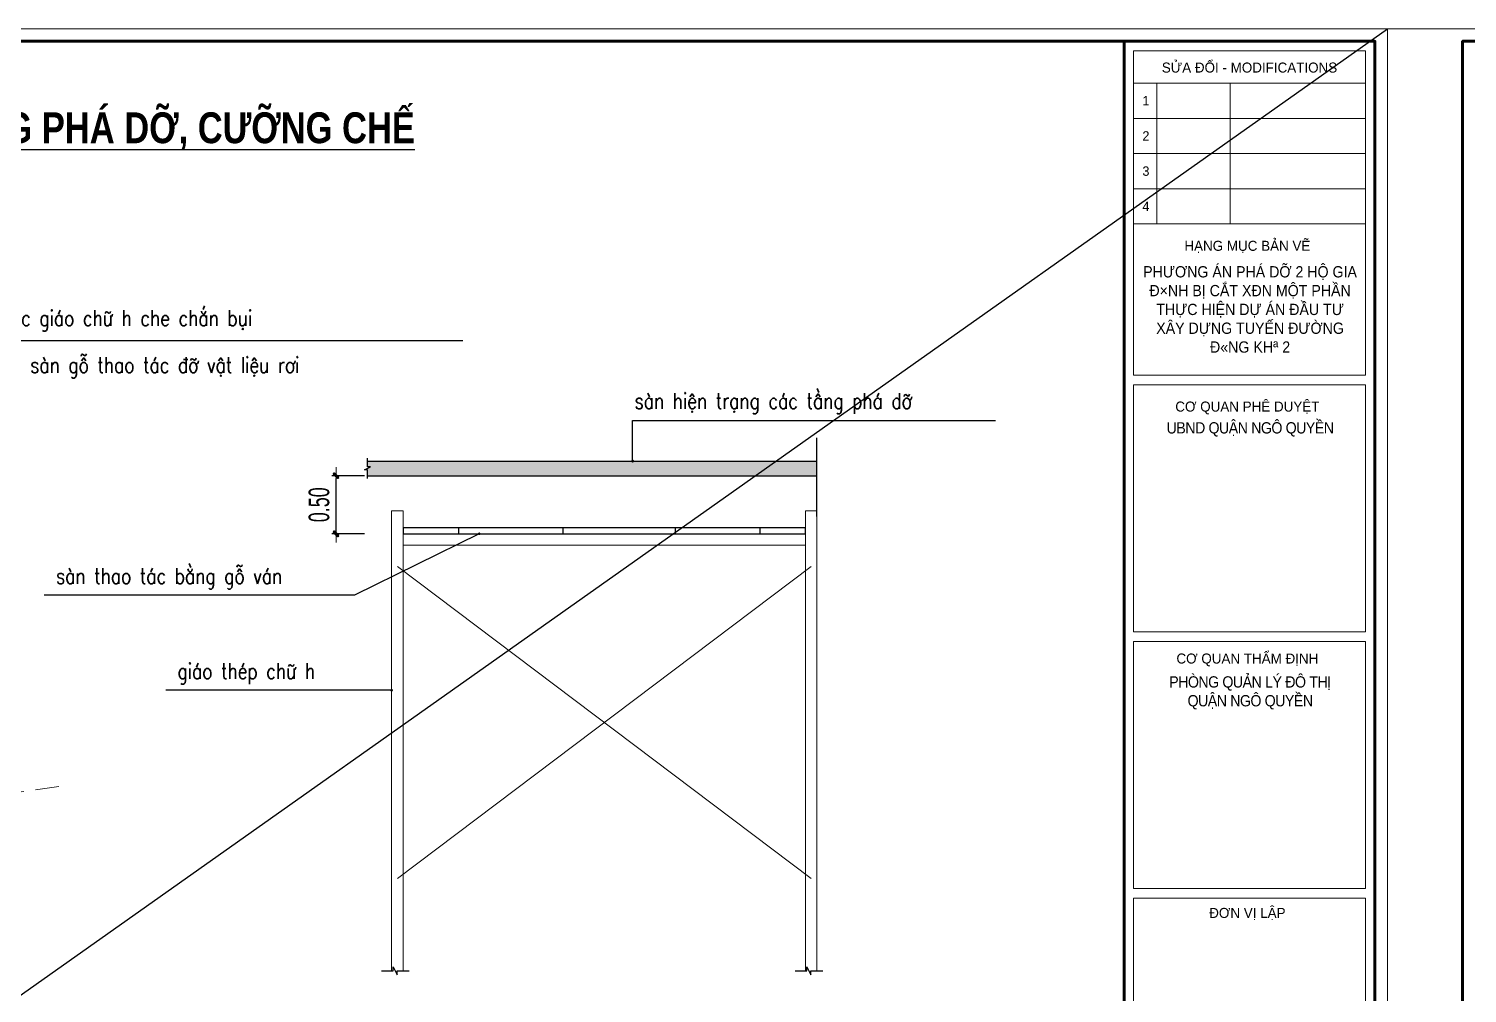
# Model space of a CAD drawing. Header units: millimetres. Extents: x 480521 to 6014615, y -961280 to 187869.
# Drawn here: x 743200 to 756969, y -2569 to 6664 of the extents above; entities that cross this region are included whole.
import ezdxf
from ezdxf.enums import TextEntityAlignment as Align

# ---------------------------------------------------------------- set-up
doc = ezdxf.new("R2010")
doc.units = ezdxf.units.MM
doc.header["$LTSCALE"] = 600
doc.header["$MEASUREMENT"] = 0
doc.linetypes.add('HIDDEN', pattern=[0.375, 0.25, -0.125])
doc.layers.get('0').update_dxf_attribs({"lineweight": 0})
doc.layers.get('Defpoints').update_dxf_attribs({"lineweight": 0})
for name, color, linetype in [('01', 8, 'Continuous'), ('CHU', 1, 'Continuous'), ('TEXT', 30, 'Continuous')]:
    doc.layers.add(name, color=color, linetype=linetype)
for name, color, linetype, lineweight in [('08. Net Text', 3, 'Continuous', 13), ('dim', 144, 'Continuous', 13), ('Hatch', 250, 'Continuous', 0), ('Khungten_LCDI', 7, 'Continuous', 25), ('LC Dim', 8, 'Continuous', 18), ('LC Net khuat', 4, 'HIDDEN', 13), ('LC Net thay', 7, 'Continuous', 25), ('LC Text1', 3, 'Continuous', 20), ('LC Text2', 7, 'Continuous', 25), ('Net Thay 1', 2, 'Continuous', 20)]:
    doc.layers.add(name, color=color, linetype=linetype, lineweight=lineweight)
doc.layers.add('KCS_Plotter', color=11, linetype='Continuous', plot=False)
doc.styles.add('HOATBIF', font='hoatbif.shx', dxfattribs={"width": 0.65})
doc.styles.add('Khungten', font='VHAVAN.TTF', dxfattribs={"width": 0.9, "height": 5000})
doc.styles.add('LC 1', font='VHAVANB.TTF')
doc.styles.add('LC 3', font='vnsimli.shx', dxfattribs={"width": 0.75})
doc.styles.add('LC3', font='VHARIALB.TTF', dxfattribs={"width": 0.8})
doc.styles.add('Text Khung Ten', font='VHAVAN.TTF')
doc.styles.add('Title', font='VHBLACK.TTF')
doc.dimstyles.new('1-100 (1-60)', dxfattribs={"dimscale": 79, "dimtxt": 2.5, "dimasz": 0.35, "dimexe": 0.5, "dimexo": 0, "dimgap": 0.8, "dimtad": 1, "dimdec": 0, "dimzin": 0, "dimdsep": 46, "dimtxsty": 'HOATBIF', "dimblk1": 'DOT', "dimblk2": 'DOT', "dimsah": 1, "dimcen": -1, "dimdle": 1, "dimclrd": 256, "dimclre": 256, "dimclrt": 4, "dimadec": 3, "dimazin": 2, "dimtfac": 0.333333, "dimtdec": 0, "dimtix": 1, "dimtmove": 2, "dimatfit": 3, "dimldrblk": 'DOT', "dimfxl": 1, "dimtvp": 0.833333, "dimtolj": 1, "dimtzin": 0, "dimarcsym": 0})
doc.dimstyles.new('1-70', dxfattribs={"dimscale": 70, "dimtxt": 2.5, "dimasz": 0.35, "dimexe": 0.5, "dimexo": 0, "dimgap": 0.8, "dimtad": 1, "dimdec": 0, "dimzin": 0, "dimdsep": 46, "dimtxsty": 'HOATBIF', "dimblk1": 'DOT', "dimblk2": 'DOT', "dimsah": 1, "dimcen": -1, "dimdle": 1, "dimclrd": 256, "dimclre": 256, "dimclrt": 4, "dimadec": 3, "dimazin": 2, "dimtfac": 0.333333, "dimtdec": 0, "dimtix": 1, "dimtmove": 2, "dimatfit": 3, "dimldrblk": 'DOT', "dimfxl": 1, "dimtvp": 0.833333, "dimtolj": 1, "dimtzin": 0, "dimarcsym": 0})

# ---------------------------------------------------------------- blocks, each defined once
blk = doc.blocks.new('lcdi fix')
at = {"layer": 'Defpoints', "lineweight": 0}
blk.add_lwpolyline([(-1200, -14850), (-1200, 14850), (40800, 14850), (40800, -14850)], close=True, dxfattribs=at)
at = {"layer": 'Khungten_LCDI', "color": 5, "lineweight": 60}
blk.add_line((36600, 14650), (36600, -14650), dxfattribs=at)
at = {"layer": 'Khungten_LCDI', "color": 5, "lineweight": 25}
blk.add_line((40600, -14650), (40600, 14650), dxfattribs=at)
at = {"layer": 'Khungten_LCDI', "color": 9, "lineweight": 15}
for p, q in [((36750, 13981), (40450, 13981)), ((37123, 13981), (37123, 11735)), ((38293, 13981), (38293, 11735)), ((36750, 13420), (40450, 13420)), ((36750, 12858), (40450, 12858)), ((36750, 12297), (40450, 12297)), ((36750, 11735), (40450, 11735))]:
    blk.add_line(p, q, dxfattribs=at)
at = {"layer": 'Khungten_LCDI', "color": 5, "lineweight": 60}
blk.add_lwpolyline([(0, -14650), (0, 14650), (40600, 14650), (40600, -14650)], close=True, dxfattribs=at)
at = {"layer": 'Khungten_LCDI', "color": 9, "lineweight": 15}
for points in [[(36750, 9321), (40450, 9321), (40450, 14500), (36750, 14500)], [(36750, 5226), (40450, 5226), (40450, 9171), (36750, 9171)], [(36750, 1131), (40450, 1131), (40450, 5076), (36750, 5076)], [(36750, -3222), (40450, -3222), (40450, 981), (36750, 981)]]:
    blk.add_lwpolyline(points, close=True, dxfattribs=at)
at = {"color": 7, "style": 'Khungten'}
for s, p in [('söa ®æi - modifications', (38600, 14151)), ('h¹ng môc b¶n vÏ', (38566, 11307)), ('c¬ quan phª duyÖt', (38566, 8742)), ('c¬ quan thÈm ®Þnh', (38566, 4722)), ('®¬n vÞ lËp', (38566, 663))]:
    blk.add_text(s, height=160, dxfattribs=at).set_placement(p, align=Align.CENTER)
at = {"color": 4, "char_height": 180, "width": 3443.58, "attachment_point": 5, "style": 'Khungten'}
for s, insert in [('{\\f.VnArialH|b0|i0|c0|p34;PH\\fArial|b0|i0|c0|p34;ƯƠ\\f.VnArialH|b0|i0|c0|p34;NG \\fArial|b0|i0|c0|p34;Á\\f.VnArialH|b0|i0|c0|p34;N PH\\fArial|b0|i0|c0|p34;Á \\f.VnArialH|b0|i0|c0|p34;D\\fArial|b0|i0|c0|p34;Ỡ \\f.VnArialH|b0|i0|c0|p34;2 H\\fArial|b0|i0|c0|p34;Ộ \\f.VnArialH|b0|i0|c0|p34;GIA \\fArial|b0|i0|c0|p34;Đ\\f.VnArialH|b0|i0|c0|p34;×NH B\\fArial|b0|i0|c0|p34;Ị \\f.VnArialH|b0|i0|c0|p34;C\\fArial|b0|i0|c0|p34;Ắ\\f.VnArialH|b0|i0|c0|p34;T XÐN M\\fArial|b0|i0|c0|p34;Ộ\\f.VnArialH|b0|i0|c0|p34;T PH\\fArial|b0|i0|c0|p34;Ầ\\f.VnArialH|b0|i0|c0|p34;N TH\\fArial|b0|i0|c0|p34;Ự\\f.VnArialH|b0|i0|c0|p34;C HI\\fArial|b0|i0|c0|p34;Ệ\\f.VnArialH|b0|i0|c0|p34;N D\\fArial|b0|i0|c0|p34;Ự Á\\f.VnArialH|b0|i0|c0|p34;N \\fArial|b0|i0|c0|p34;ĐẦ\\f.VnArialH|b0|i0|c0|p34;U T\\fArial|b0|i0|c0|p34;Ư \\f.VnArialH|b0|i0|c0|p34;X\\fArial|b0|i0|c0|p34;Â\\f.VnArialH|b0|i0|c0|p34;Y D\\fArial|b0|i0|c0|p34;Ự\\f.VnArialH|b0|i0|c0|p34;NG TUY\\fArial|b0|i0|c0|p34;Ế\\f.VnArialH|b0|i0|c0|p34;N \\fArial|b0|i0|c0|p34;ĐƯỜ\\f.VnArialH|b0|i0|c0|p34;NG \\fArial|b0|i0|c0|p34;Đ\\f.VnArialH|b0|i0|c0|p34;«NG KHª 2}', (38609, 10371)), ('{\\f.VnArialH|b0|i0|c0|p34;\\T0.95;ubnd quËn ng« quyÒn}', (38609, 8458)), ('{\\f.VnArialH|b0|i0|c0|p34;\\T0.95;phßng qu¶n lý ®« thÞ \\PquËn ng« quyÒn}', (38609, 4254))]:
    blk.add_mtext(s, dxfattribs=dict(at, insert=insert))
at = {"color": 7, "style": 'Khungten', "width": 0.8}
for tag, p in [('REVISION', (39499, -10746)), ('NGAYHT', (39546, -11609))]:
    blk.add_attdef(tag, text='', height=200, dxfattribs=at).set_placement(p, align=Align.CENTER)
at = {"layer": '08. Net Text', "color": 7, "style": 'Text Khung Ten'}
blk.add_text('1', height=150, dxfattribs=at).set_placement((36892, 13627))
at = {"layer": '08. Net Text', "color": 7, "ltscale": 2, "style": 'Text Khung Ten'}
for s, p in [('2', (36892, 13065)), ('3', (36892, 12504)), ('4', (36892, 11942))]:
    blk.add_text(s, height=150, dxfattribs=at).set_placement(p)
at = {"layer": 'LC Text1', "color": 3, "style": 'LC 1', "width": 1.834006}
for tag, p, p2 in [('TENBANVE1', (36913, -8886), (40339, -8886)), ('TENBANVE2', (36913, -9562), (40339, -9562))]:
    blk.add_attdef(tag, text='', height=250, dxfattribs=at).set_placement(p, p2, align=Align.FIT)
at = {"layer": 'LC Text1', "style": 'Title', "width": 0.7}
blk.add_attdef('SOBANVE', text='', height=250, dxfattribs=at).set_placement((39562, -13896), align=Align.CENTER)
blk = doc.blocks.new('TIEUDE1')
at = {"layer": 'LC Text2', "color": 7, "style": 'LC 1'}
blk.add_attdef('TIªU§Ò', text='', height=5, dxfattribs=at).set_placement((0, 0), align=Align.BOTTOM_CENTER)
blk.add_attdef('TL', text='', height=3, dxfattribs=at).set_placement((0, -2), align=Align.TOP_CENTER)
blk = doc.blocks.new('DOT')
at = {"layer": 'dim'}
for p, q in [((-1, -1), (1, 1)), ((-3, 0), (3, 0))]:
    blk.add_line(p, q, dxfattribs=at)
blk.add_lwpolyline([(0.5, 1), (-1, -0.5), (-0.5, -1), (1, 0.5)], close=True, dxfattribs=at)
blk = doc.blocks.new('*D183')
at = {"layer": 'Defpoints', "color": 0, "transparency": 16777216}
for p in [(746141, 2385), (746414, 2385), (746414, 1829)]:
    blk.add_point(p, dxfattribs=at)
at = {"layer": 'LC Dim', "lineweight": -2, "transparency": 16777216}
for p, q in [((746414, 2385), (746102, 2385)), ((746141, 1857), (746141, 2357)), ((746414, 1829), (746102, 1829))]:
    blk.add_line(p, q, dxfattribs=at)
at = {"layer": 'LC Dim', "lineweight": -2, "transparency": 16777216, "xscale": 27.65, "yscale": 27.65, "zscale": 27.65}
for p, rotation in [((746141, 2385), 90), ((746141, 1829), 270)]:
    blk.add_blockref('DOT', p, dxfattribs=dict(at, rotation=rotation))
at = {"layer": 'LC Dim', "color": 4, "transparency": 16777216, "insert": (745979, 2107), "char_height": 197.5, "attachment_point": 5, "rotation": 90, "style": 'HOATBIF'}
blk.add_mtext('\\A1;0.50', dxfattribs=at)
blk = doc.blocks.new('_Dot')
at = {"color": 0, "linetype": 'ByBlock', "lineweight": -2}
blk.add_line((-0.5, 0), (-1, 0), dxfattribs=at)
at = {"color": 0, "linetype": 'ByBlock', "const_width": 0.5}
blk.add_lwpolyline([(-0.25, 0, 1), (0.25, 0, 1)], format="xyb", close=True, dxfattribs=at)

msp = doc.modelspace()

# ---------------------------------------------------------------- hatches: boundary and pattern name
at = {"layer": 'Hatch'}
h = msp.add_hatch(dxfattribs=at)
h.set_pattern_fill('BTCT', color=256, scale=25, style=0)
h.set_pattern_definition([(50, (-39223.54, -162153.36), (179.315046, -15.688034), [18.75, -206.25]), (355, (-39223.54, -162153.36), (-34.687833, 188.048033), [15, -165]), (100.4514, (-39208.6, -162154.67), (144.627345, 172.359886), [15.935047, -175.28553]), (46.1842, (-39223.54, -162103.36), (266.81026, -41.379754), [28.125, -309.375]), (96.6356, (-39201.3, -162106.8), (233.66568, 243.52947), [23.90257, -262.92825]), (351.1842, (-39223.54, -162103.36), (233.66549, 243.52965), [22.5, -247.5]), (21, (-39198.54, -162115.86), (149.226763, -100.654723), [18.75, -206.25]), (326, (-39198.54, -162115.86), (60.828833, 181.28751), [15, -165]), (71.4514, (-39186.1, -162124.25), (210.055657, 80.632624), [15.935047, -175.28553]), (37.5, (-39223.544, -162153.365), (3.039964, 83.2234635), [0, -163, 0, -167.5, 0, -165.625]), (7.5, (-39223.54, -162153.365), (65.767384, 98.602928), [0, -95.5, 0, -159.25, 0, -63.125]), (327.5, (-39279.294, -162153.365), (133.455609, -5.638718), [0, -62.5, 0, -195, 0, -258.75]), (317.5, (-39304.29, -162153.36), (145.796542, 25.026246), [0, -81.25, 0, -129.5, 0, -183.75]), (45, (-39223.54, -162153.36), (-66.291261, 66.291261), []), (45, (-39179.35, -162153.36), (-66.291261, 66.291261), [])])
h.paths.add_polyline_path([(750743.549, 2384.993), (750743.549, 2524.797), (746442.435, 2524.797), (746442.435, 2468.875), (746470.396, 2468.875), (746414.474, 2440.915), (746442.435, 2440.915), (746442.435, 2384.993)])

# ---------------------------------------------------------------- linework, layer by layer
at = {"layer": '01'}
msp.add_line((750743.549, 1993.542), (750743.549, 2747.393), dxfattribs=at)
for points in [[(746442.435, 2357.032), (746442.435, 2440.915), (746414.474, 2440.915), (746470.396, 2468.875), (746442.435, 2468.875), (746442.435, 2552.758)], [(746575.023, -2354.524), (746688.876, -2354.524), (746688.876, -2316.573), (746726.826, -2392.474), (746726.826, -2354.524), (746840.678, -2354.524)], [(750535.023, -2354.524), (750648.876, -2354.524), (750648.876, -2316.573), (750686.826, -2392.474), (750686.826, -2354.524), (750800.678, -2354.524)]]:
    msp.add_lwpolyline(points, dxfattribs=at)
at = {"layer": 'CHU'}
msp.add_line((746442.435, 2384.993), (750743.549, 2384.993), dxfattribs=at)
at = {"layer": 'KCS_Plotter'}
msp.add_line((731004.637, -11156.412), (756204.637, 6663.588), dxfattribs=at)
at = {"layer": 'LC Net khuat', "color": 1, "lineweight": 13, "ltscale": 1.5, "flags": 128}
msp.add_lwpolyline([(743488.58, -591.369), (732684.14, -2053.715)], dxfattribs=at)
at = {"layer": 'Net Thay 1'}
for p, q in [((746728.549, 1515.64), (750688.549, -1469.779)), ((750688.549, 1515.64), (746728.549, -1469.779))]:
    msp.add_line(p, q, dxfattribs=at)
for points in [[(746783.549, -2354.524), (746783.549, 2049.464), (746673.549, 2049.464), (746673.549, -2354.524)], [(750743.549, -2354.524), (750743.549, 2049.464), (750633.549, 2049.464), (750633.549, -2354.524)]]:
    msp.add_lwpolyline(points, dxfattribs=at)
msp.add_lwpolyline([(746783.549, 1719.464), (750633.549, 1719.464), (750633.549, 1829.464), (746783.549, 1829.464)], close=True, dxfattribs=at)
at = {"layer": 'TEXT'}
for p, q in [((746442.435, 2524.797), (750743.549, 2524.797)), ((747317.349, 1829.464), (747317.349, 1884.464)), ((748314.482, 1829.464), (748314.482, 1884.464)), ((749388.977, 1829.464), (749388.977, 1884.464)), ((750202.191, 1829.464), (750202.191, 1884.464))]:
    msp.add_line(p, q, dxfattribs=at)
msp.add_lwpolyline([(746783.549, 1829.464), (750633.549, 1829.464), (750633.549, 1884.464), (746783.549, 1884.464)], close=True, dxfattribs=at)

# ---------------------------------------------------------------- block references
at = {"layer": 'LC Net thay', "xscale": 0.6000000155618168, "yscale": 0.6000000155618168, "zscale": 0.6000000155618168}
for p in [(731724.637, -2246.412), (756924.637, -2246.412)]:
    msp.add_blockref('lcdi fix', p, dxfattribs=at)
at = {"layer": 'LC Text2'}
ref = msp.add_blockref('TIEUDE1', (741790.528, 5479.274), dxfattribs=dict(at, xscale=60.00000000003865, yscale=60.00000000003865, zscale=60.00000000003865))
ref.add_attrib('TIªU§Ò', '%%UmÆt b»ng bè trÝ giµn gi¸o thi c«ng ph¸ dì, c\xadìng chÕ', dxfattribs={"color": 7, "height": 295.46488, "style": 'LC3', "width": 0.8}).set_placement((741790.528, 5479.274), align=Align.BOTTOM_CENTER)

# ---------------------------------------------------------------- texts
at = {"layer": 'LC Text1', "color": 3, "style": 'LC 3', "width": 0.8}
for s, p in [('phÇn diÖn tÝch b¾c gi¸o ch÷ h che ch¾n bôi', (741671.5, 3818.365)), ('bè trÝ l\xadíi, b¹t vµ sµn gç thao t¸c ®ì vËt liÖu r¬i', (741671.5, 3369.656)), ('sµn hiÖn tr¹ng c¸c tÇng ph¸ dì', (748999.456, 3025.746)), ('sµn thao t¸c b»ng gç v¸n', (743461.465, 1350.265)), ('gi¸o thÐp ch÷ h', (744624.423, 439.312))]:
    msp.add_text(s, height=150, dxfattribs=at).set_placement(p)

# ---------------------------------------------------------------- dimensions: what is measured, and where the dimension line sits
at = {"layer": 'LC Dim'}
dim = msp.add_linear_dim(base=(746141.248, 2384.993), p1=(746414.474, 1829.464), p2=(746414.474, 2384.993), angle=90, text='0.50', dimstyle='1-100 (1-60)', override={"dimdec": 2, "dimlfac": 0.001}, dxfattribs=at)
dim.commit()
dim.dimension.update_dxf_attribs({"geometry": '*D183', "text_midpoint": (745979.298, 2107.228)})

# ---------------------------------------------------------------- leaders
at = {"layer": '01'}
for points in [[(747511.614, 1829.464), (746318.712, 1241.507), (743348.757, 1241.507)], [(746673.549, 330.554), (744511.715, 330.554)]]:
    msp.add_leader(points, dimstyle='1-70', override={"dimgap": 0.8, "dimtad": 0}, dxfattribs=at)
at = {"layer": 'LC Dim'}
for points, override in [([(739104.091, 1817.743), (741557.996, 3678.976), (747353.2, 3678.976)], {"dimasz": 4, "dimdec": 2, "dimlfac": 0.001}), ([(740015.647, 424.614), (741557.996, 3678.976), (747353.2, 3678.976)], {"dimasz": 4, "dimdec": 2, "dimlfac": 0.001}), ([(748980.237, 2524.797), (748980.237, 2911.893), (752454.594, 2911.893)], {"dimdec": 2, "dimlfac": 0.001})]:
    msp.add_leader(points, dimstyle='1-100 (1-60)', override=override, dxfattribs=at)

doc.saveas('drawing.dxf')
